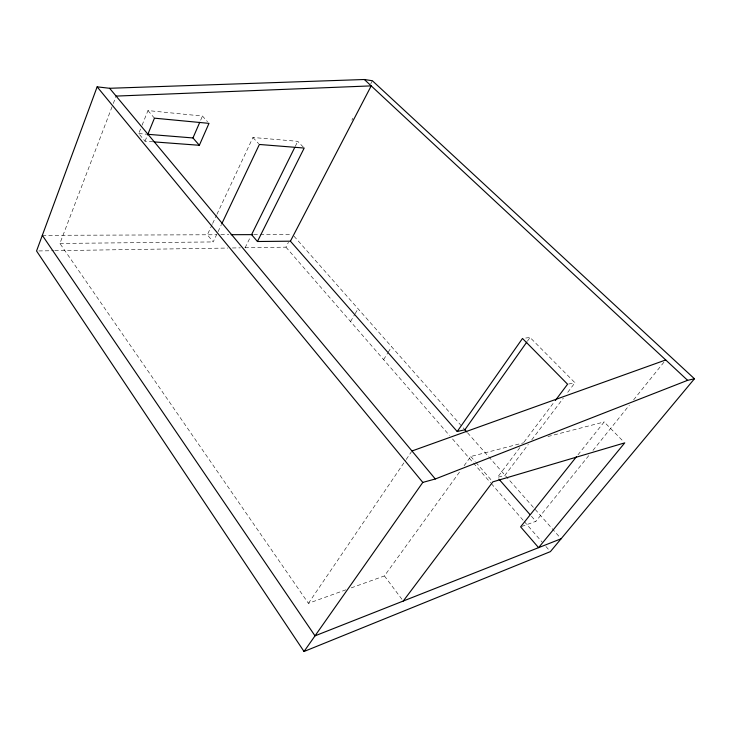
<?xml version="1.0" encoding="UTF-8"?>
<svg xmlns="http://www.w3.org/2000/svg" width="731" height="731" viewBox="0 0 731 731"><rect width="100%" height="100%" fill="white"/><g stroke="black" fill="none" stroke-linecap="round" stroke-linejoin="round"><path stroke-width="0.55" stroke-dasharray="3.65 2.74" d="M345.882 589.816L308.418 603.322L59.905 243.432L112.885 104.57M113.296 103.51L116.119 96.09M152.962 141.805L145.04 141.211L138.716 133.563L141.659 126.244M142.079 125.202L147.973 110.573L202.46 116.065L207.54 121.73M145.04 141.211L147.178 135.975M200.65 120.231L202.46 116.065M212.154 224.536L207.357 234.779L213.187 241.934L217.555 232.705M212.639 223.512L216.467 215.316M216.952 214.293L252.926 137.483L297.764 141.33L304.197 148.046M218.048 231.672L221.447 224.49M245.086 247.782L250.587 236.652M295.251 146.401L297.764 141.33M244.94 247.782L285.931 247.151L288.462 242.281M351.867 120.195L352.918 118.175M370.781 83.782L372.362 80.748M350.56 321.558L354.59 314.659M355.165 313.681L358.053 308.747M383.62 359.625L387.613 353.192M388.179 352.278L391.606 346.759M308.418 603.322L405.568 460.393M406.208 459.452L411.325 451.932M527.417 341.194L530.048 337.466L574.968 382.761L566.735 393.634M351.227 587.888L384.415 575.927L460.804 470.289M464.121 465.702L470.764 456.51L523.688 442.803M519.905 447.564L497.436 477.425L504.993 475.223L528.321 444.402M523.99 442.136L554.637 401.41M531.748 439.87L563.309 398.167M577.965 454.837L604.162 421.951L623.168 441.25M521.632 526.466L535.896 521.331L589.396 454.828M592.969 450.397L629.345 405.175M633.622 399.857L665.722 359.963M547.939 436.517L604.162 421.951M568.636 384.013L574.968 382.761M525.726 338.033L530.048 337.466M38.825 250.943L53.628 250.715M54.77 250.696L227.853 248.047M232.412 247.973L240.38 247.855M59.905 243.432L213.187 241.934M42.325 235.336L216.312 234.752M220.863 234.733L228.821 234.706M253.84 234.624L291.367 234.496M138.716 133.563L146.629 134.202M252.926 137.483L258.655 143.687M294.008 236.195L464.13 428.923M467.548 432.789L561.097 538.774M531.464 516.26L535.896 521.331M470.764 456.51L475.187 461.581M475.918 462.421L492.1 481.016M285.931 247.151L449.538 435.512M452.526 438.956L472.692 462.175M473.441 463.034L490.62 482.816M491.369 483.684L523.497 520.664M524.246 521.523L542.174 542.164M545.911 546.468L548.899 549.904M147.973 110.573L154.442 118.166M384.415 575.927L401.904 599.246"/><path stroke-width="1.1" d="M97.141 86.843L36.55 250.98L304.023 651.495L550.388 551.631L694.45 378.768L372.362 80.748L364.349 79.505L109.613 88.287L97.141 86.843L422.801 482.405L435.301 478.979L687.615 380.33L694.45 378.768M147.607 134.933L154.442 118.166L208.984 123.356L199.344 145.286L154.095 141.896M199.344 145.286L192.957 137.949L199.746 122.315M221.932 223.467L259.368 144.464L304.197 148.046L257.431 241.504L251.592 234.633L294.748 147.415M257.431 241.504L290.408 241.184L371.202 85.883L116.119 96.09M290.408 241.184L457.204 431.518L522.491 338.462L567.576 384.223L555.322 400.506M304.023 651.495L422.801 482.405M526.759 342.126L464.879 429.773L457.204 431.518M403.256 601.037L492.84 481.857L624.749 442.858L538.583 547.656L520.618 526.841L576.549 456.619M561.097 538.774L315.015 635.842L42.325 235.336M411.964 450.99L665.722 359.963M231.097 234.697L252.707 234.633M147.753 134.294L192.957 137.949M364.349 79.505L687.615 380.33M464.523 429.371L466.789 431.939M498.907 479.116L529.984 514.569M109.613 88.287L435.301 478.979"/></g></svg>
